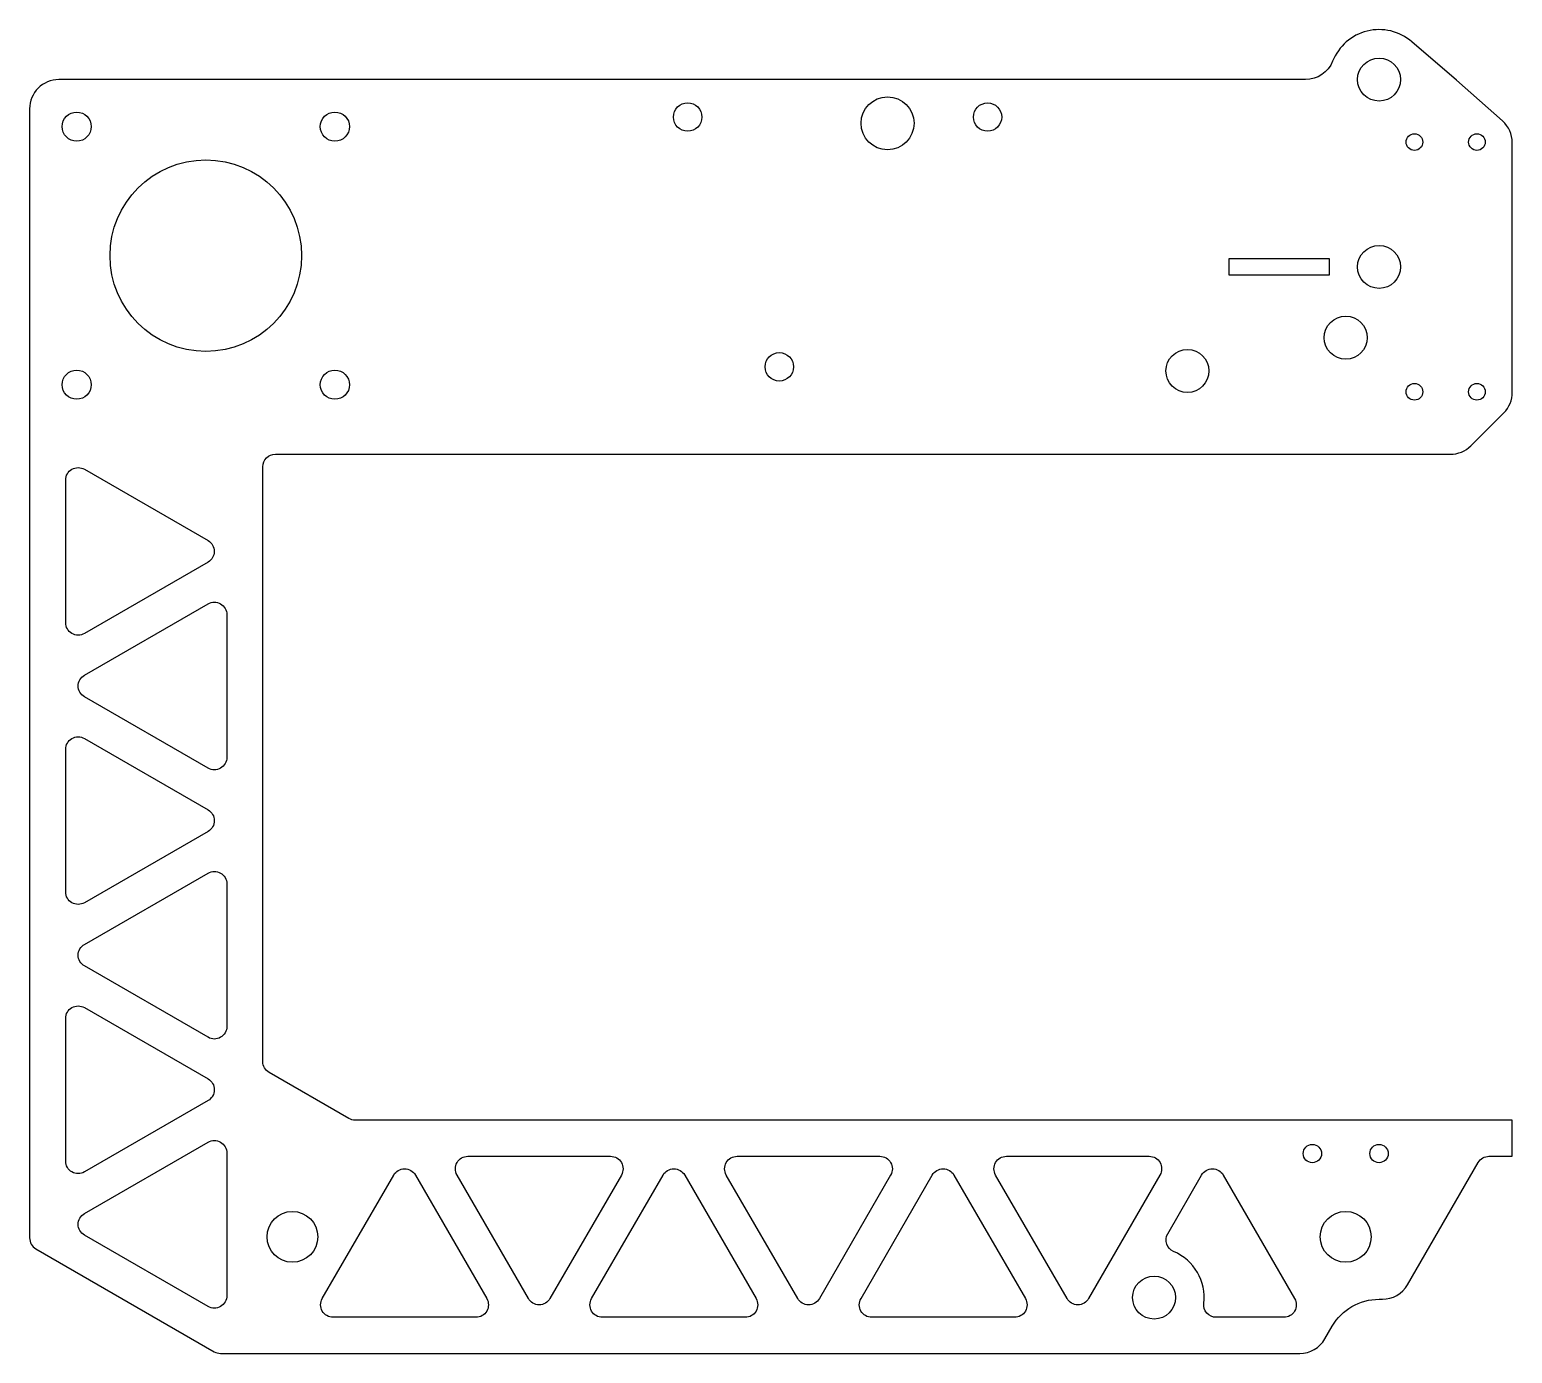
# Model space of a CAD drawing. Header units: millimetres. Extents: x 229 to 407, y -156 to 3.
import ezdxf

# ---------------------------------------------------------------- set-up
doc = ezdxf.new("R2010")
doc.units = ezdxf.units.MM
doc.layers.get('0').update_dxf_attribs({"linetype": 'CONTINUOUS'})

msp = doc.modelspace()

# ---------------------------------------------------------------- linework, layer by layer
for points in [[(407.03, -10.81, 0.215215), (405.85, -8.19), (400.32, -3.31), (394.95, 1.32, 0.515627), (385.46, -1.02, -0.307553), (382.2, -3.23), (232.53, -3.23, 0.414214), (229.03, -6.73), (229.03, -142.37, 0.267949), (229.78, -143.67), (251.2, -156.03, 0.131652), (251.95, -156.23), (381.51, -156.23, 0.267949), (384.54, -154.48), (385.4, -152.98, -0.267949), (391.03, -149.73), (391.43, -149.73, 0.267949), (394.46, -147.98), (402.93, -133.31, -0.267949), (404.23, -132.56), (407.03, -132.56), (407.03, -128.23), (268.11, -128.23, -0.131652), (267.36, -128.03), (257.78, -122.5, -0.267949), (257.03, -121.2), (257.03, -49.73, -0.414214), (258.53, -48.23), (399.58, -48.23, 0.198912), (402.06, -47.21), (406.01, -43.26, 0.198912), (407.03, -40.78)], [(233.36, -68.47), (233.36, -51.34, -0.57735), (235.61, -50.04), (250.45, -58.61, -0.57735), (250.45, -61.2), (235.61, -69.77, -0.57735)], [(235.61, -74.77), (250.45, -66.2, -0.57735), (252.7, -67.5), (252.7, -84.64, -0.57735), (250.45, -85.94), (235.61, -77.37, -0.57735)], [(235.61, -82.37), (250.45, -90.94, -0.57735), (250.45, -93.54), (235.61, -102.1, -0.57735), (233.36, -100.8), (233.36, -83.67, -0.57735)], [(235.61, -107.1), (250.45, -98.54, -0.57735), (252.7, -99.84), (252.7, -116.97, -0.57735), (250.45, -118.27), (235.61, -109.7, -0.57735)], [(235.61, -114.7), (250.45, -123.27, -0.57735), (250.45, -125.87), (235.61, -134.44, -0.57735), (233.36, -133.14), (233.36, -116, -0.57735)], [(235.61, -139.44), (250.45, -130.87, -0.57735), (252.7, -132.17), (252.7, -149.3, -0.57735), (250.45, -150.6), (235.61, -142.03, -0.57735)], [(281.64, -132.56), (298.77, -132.56, -0.57735), (300.07, -134.81), (291.5, -149.65, -0.57735), (288.91, -149.65), (280.34, -134.81, -0.57735)], [(313.97, -132.56), (331.1, -132.56, -0.57735), (332.4, -134.81), (323.84, -149.65, -0.57735), (321.24, -149.65), (312.67, -134.81, -0.57735)], [(364.73, -134.81), (356.17, -149.65, -0.57735), (353.57, -149.65), (345, -134.81, -0.57735), (346.3, -132.56), (363.44, -132.56, -0.57735)], [(275.34, -134.81), (283.91, -149.65, -0.57735), (282.61, -151.9), (265.47, -151.9, -0.57735), (264.17, -149.65), (272.74, -134.81, -0.57735)], [(307.67, -134.81), (316.24, -149.65, -0.57735), (314.94, -151.9), (297.8, -151.9, -0.57735), (296.5, -149.65), (305.07, -134.81, -0.57735)], [(340, -134.81), (348.57, -149.65, -0.57735), (347.27, -151.9), (330.13, -151.9, -0.57735), (328.84, -149.65), (337.4, -134.81, -0.57735)], [(369.99, -150.23, 0.333274), (366.37, -144, -0.45082), (365.66, -141.87), (369.73, -134.81, -0.57735), (372.33, -134.81), (380.9, -149.65, -0.57735), (379.6, -151.9), (371.48, -151.9, -0.448686)]]:
    msp.add_lwpolyline(points, format="xyb", close=True)
msp.add_lwpolyline([(385.03, -24.73), (385.03, -26.73), (373.03, -26.73), (373.03, -24.73)], close=True)
for centre, radius in [((391.03, -3.23), 2.58), ((332.03, -8.48), 3.18), ((308.03, -7.73), 1.71), ((344.03, -7.73), 1.7), ((234.68, -8.88), 1.75), ((265.68, -8.88), 1.75), ((395.28, -10.73), 1), ((402.78, -10.73), 1), ((250.18, -24.38), 11.5), ((391.03, -25.73), 2.58), ((387.03, -34.23), 2.58), ((319.03, -37.73), 1.71), ((368.03, -38.23), 2.58), ((234.68, -39.88), 1.75), ((265.68, -39.88), 1.75), ((395.28, -40.73), 1), ((402.78, -40.73), 1), ((383.03, -132.23), 1.1), ((391.03, -132.23), 1.1), ((260.58, -142.23), 3.05), ((387.03, -142.23), 3.05), ((364.03, -149.53), 2.58)]:
    msp.add_circle(centre, radius)

doc.saveas('drawing.dxf')
